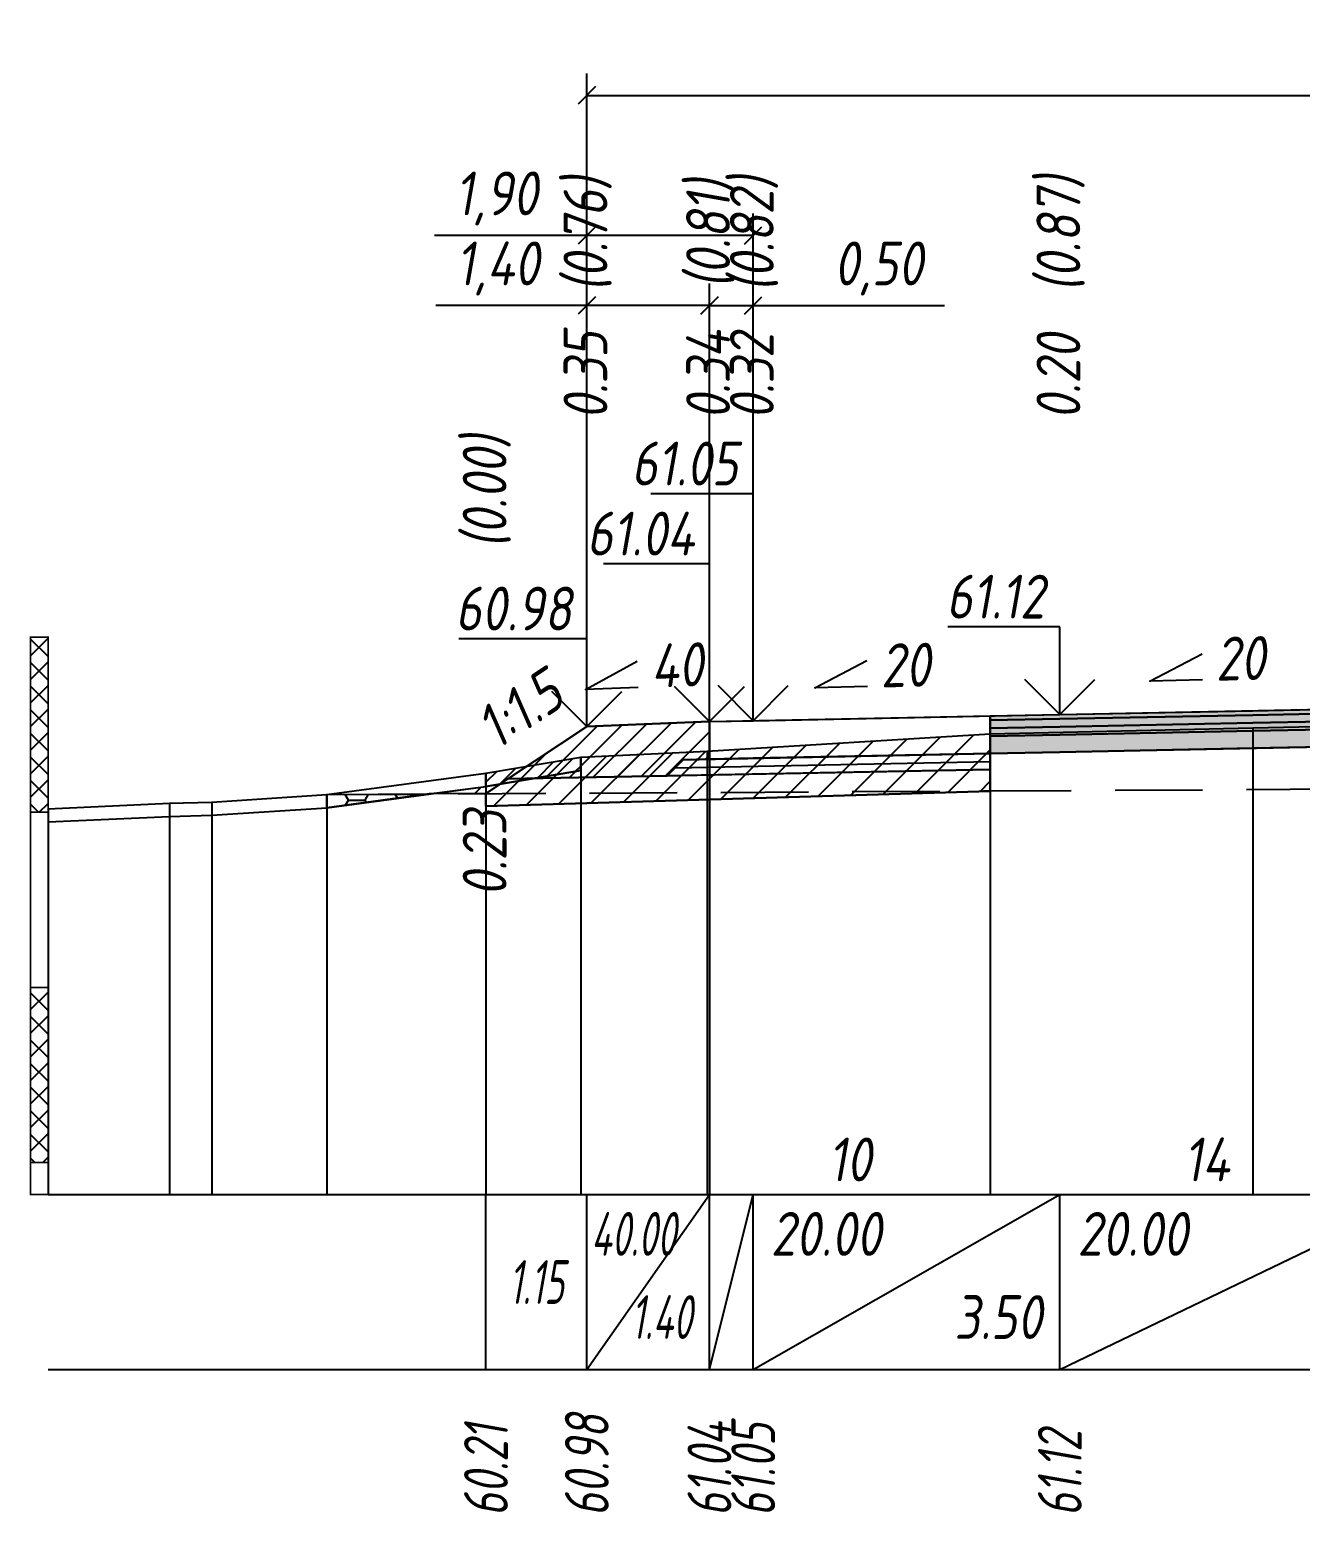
# Model space of a CAD drawing. Extents: x -717 to 1451, y -133302 to 233.
# Drawn here: x 78.9 to 151.5, y -53396.2 to -53311.5 of the extents above; entities that cross this region are included whole.
import ezdxf
from ezdxf.enums import TextEntityAlignment as Align

# ---------------------------------------------------------------- set-up
doc = ezdxf.new("R2010")
doc.units = 0
doc.linetypes.add('штриховая', pattern=[0.75, 0.5, -0.25])
for name, color, linetype in [('Интерполированный поперечник', 2, 'Continuous'), ('Код_514', 1, 'Continuous'), ('Контур_0', 7, 'Continuous'), ('Контур_2521', 7, 'Continuous'), ('Контур_2564', 7, 'Continuous'), ('Контур_2660', 7, 'Continuous'), ('Контур_2665', 7, 'Continuous'), ('Контур_400', 7, 'Continuous'), ('Контур_508', 7, 'Continuous'), ('Контур_512', 7, 'Continuous'), ('Контур_513', 7, 'Continuous'), ('Контур_818', 7, 'Continuous'), ('Красный поперечник', 1, 'Continuous'), ('Линейка абсолютных высот', 7, 'Continuous'), ('Объём_2501', 7, 'Continuous'), ('Объём_2564', 7, 'Continuous'), ('Объём_2650', 7, 'Continuous'), ('Объём_2660', 7, 'Continuous'), ('Объём_2661', 7, 'Continuous'), ('Объём_2665', 7, 'Continuous'), ('Объём_2666', 7, 'Continuous'), ('Объём_2667', 7, 'Continuous'), ('Объём_2668', 7, 'Continuous'), ('Объём_2669', 7, 'Continuous'), ('Объём_2675', 7, 'Continuous'), ('Объём_2753', 7, 'Continuous'), ('Откосы', 7, 'Continuous'), ('Отметки покрытия', 7, 'Continuous'), ('Рабочие отметки', 7, 'Continuous'), ('Рабочие отметки доп.', 7, 'Continuous'), ('Слои выравнивания', 7, 'Continuous'), ('Таблица', 7, 'Continuous'), ('Уклоны проезжей части', 7, 'Continuous'), ('Черный поперечник', 3, 'Continuous')]:
    doc.layers.add(name, color=color, linetype=linetype)
for name, color, linetype, true_color in [('Контур_2540', 2, 'Continuous', 0xffff00), ('Контур_2560', 2, 'Continuous', 0xffff00), ('Контур_2561', 7, 'Continuous', 0xff8040), ('Контур_2562', 3, 'Continuous', 0x00ff00), ('Контур_2563', 7, 'Continuous', 0xff8000), ('Контур_2570', 7, 'Continuous', 0x80ff00), ('Контур_2725', 7, 'Continuous', 0x323232), ('Контур_2736', 4, 'Continuous', 0x00ffff), ('Контур_2737', 4, 'Continuous', 0x00ffff), ('Контур_2738', 4, 'Continuous', 0x00ffff), ('Контур_2739', 4, 'Continuous', 0x00ffff), ('Контур_2741', 4, 'Continuous', 0x00ffff), ('Контур_2742', 4, 'Continuous', 0x00ffff), ('Контур_2743', 4, 'Continuous', 0x00ffff), ('Контур_2744', 7, 'Continuous', 0xa4ffff), ('Контур_2745', 7, 'Continuous', 0xa4ffff), ('Контур_2747', 4, 'Continuous', 0x00ffff), ('Контур_2748', 4, 'Continuous', 0x00ffff), ('Контур_2749', 4, 'Continuous', 0x00ffff), ('Контур_2750', 4, 'Continuous', 0x00ffff), ('Контур_2751', 4, 'Continuous', 0x00ffff), ('Контур_2752', 4, 'Continuous', 0x00ffff), ('Контур_2760', 7, 'Continuous', 0x323232), ('Контур_2761', 7, 'Continuous', 0x323232), ('Контур_2762', 7, 'Continuous', 0x323232), ('Контур_2763', 7, 'Continuous', 0x323232), ('Контур_402', 7, 'Continuous', 0xff6464), ('Контур_703', 4, 'Continuous', 0x00ffff), ('Контур_705', 4, 'Continuous', 0x00ffff), ('Контур_707', 4, 'Continuous', 0x00ffff), ('Контур_720', 131, 'Continuous', 0xaaffff), ('Объём_2500', 7, 'Continuous', 0xc0c0c0), ('Объём_2520', 7, 'Continuous', 0x80ffff), ('Объём_2540', 2, 'Continuous', 0xffff00), ('Объём_2560', 2, 'Continuous', 0xffff00), ('Объём_2561', 7, 'Continuous', 0xff8040), ('Объём_2562', 3, 'Continuous', 0x00ff00), ('Объём_2563', 7, 'Continuous', 0xff8000), ('Объём_2570', 7, 'Continuous', 0x80ff00), ('Объём_2600', 7, 'Continuous', 0x808000), ('Объём_2746', 2, 'Continuous', 0xffff00)]:
    doc.layers.add(name, color=color, linetype=linetype, true_color=true_color)
doc.styles.get("Standard").update_dxf_attribs({"font": 'txt', "height": 2.5})
doc.styles.add('М', font='romand.shx', dxfattribs={"width": 0.8, "oblique": 10, "height": 2.5})
doc.dimstyles.new('ISO-25', dxfattribs={"dimtxt": 2.5, "dimasz": 2.5, "dimexe": 1.25, "dimexo": 0.625, "dimtad": 1, "dimtxsty": 'Standard', "dimcen": 2.5, "dimadec": 0, "dimazin": 0, "dimtfac": 1, "dimtmove": 0, "dimatfit": 3, "dimfxl": 1, "dimarcsym": 0})
pattern_1 = [(45.0000013, (0, 0), (-0.67351924, 0.673519211), []), (135.0000003, (0, 0), (-0.673519222, -0.67351923), [])]

# ---------------------------------------------------------------- blocks, each defined once
blk = doc.blocks.new('_Oblique')
at = {"color": 0, "linetype": 'ByBlock', "lineweight": -2}
blk.add_line((-0.5, -0.5), (0.5, 0.5), dxfattribs=at)
blk = doc.blocks.new('*D1275')
at = {"color": 0, "lineweight": -2, "transparency": 16777216}
for p, q in [((110.757, -53350.714), (110.757, -53325.994)), ((117.757, -53350.434), (117.757, -53325.994)), ((110.757, -53327.244), (102.133, -53327.244)), ((117.757, -53327.244), (110.757, -53327.244))]:
    blk.add_line(p, q, dxfattribs=at)
at = {"layer": 'Defpoints', "color": 0, "transparency": 16777216}
for p in [(117.757, -53327.244), (110.757, -53351.339), (117.757, -53351.059)]:
    blk.add_point(p, dxfattribs=at)
at = {"color": 0, "lineweight": -2, "transparency": 16777216, "rotation": 180}
blk.add_blockref('_Oblique', (110.757, -53327.244), dxfattribs=at)
at = {"color": 0, "lineweight": -2, "transparency": 16777216}
blk.add_blockref('_Oblique', (117.757, -53327.244), dxfattribs=at)
at = {"color": 0, "transparency": 16777216, "insert": (105.673, -53325.131), "char_height": 2.5, "width": 8.75, "attachment_point": 5, "style": 'М'}
blk.add_mtext('1,40', dxfattribs=at)
blk = doc.blocks.new('*D1277')
at = {"color": 0, "lineweight": -2, "transparency": 16777216}
for p, q in [((117.757, -53350.434), (117.757, -53325.994)), ((120.257, -53350.384), (120.257, -53325.994)), ((117.757, -53327.244), (120.257, -53327.244)), ((120.257, -53327.244), (131.178, -53327.244))]:
    blk.add_line(p, q, dxfattribs=at)
at = {"layer": 'Defpoints', "color": 0, "transparency": 16777216}
for p in [(120.257, -53327.244), (117.757, -53351.059), (120.257, -53351.009)]:
    blk.add_point(p, dxfattribs=at)
at = {"color": 0, "lineweight": -2, "transparency": 16777216, "rotation": 180}
blk.add_blockref('_Oblique', (117.757, -53327.244), dxfattribs=at)
at = {"color": 0, "lineweight": -2, "transparency": 16777216}
blk.add_blockref('_Oblique', (120.257, -53327.244), dxfattribs=at)
at = {"color": 0, "transparency": 16777216, "insert": (127.416, -53325.131), "char_height": 2.5, "width": 9.16667, "attachment_point": 5, "style": 'М'}
blk.add_mtext('0,50', dxfattribs=at)
blk = doc.blocks.new('*D1280')
at = {"color": 0, "lineweight": -2, "transparency": 16777216}
for p, q in [((110.757, -53350.714), (110.757, -53321.994)), ((120.257, -53350.384), (120.257, -53321.994)), ((110.757, -53323.244), (102.065, -53323.244)), ((120.257, -53323.244), (110.757, -53323.244))]:
    blk.add_line(p, q, dxfattribs=at)
at = {"layer": 'Defpoints', "color": 0, "transparency": 16777216}
for p in [(120.257, -53323.244), (110.757, -53351.339), (120.257, -53351.009)]:
    blk.add_point(p, dxfattribs=at)
at = {"color": 0, "lineweight": -2, "transparency": 16777216, "rotation": 180}
blk.add_blockref('_Oblique', (110.757, -53323.244), dxfattribs=at)
at = {"color": 0, "lineweight": -2, "transparency": 16777216}
blk.add_blockref('_Oblique', (120.257, -53323.244), dxfattribs=at)
at = {"color": 0, "transparency": 16777216, "insert": (105.605, -53321.131), "char_height": 2.5, "width": 8.75, "attachment_point": 5, "style": 'М'}
blk.add_mtext('1,90', dxfattribs=at)
blk = doc.blocks.new('*D1281')
at = {"color": 0, "lineweight": -2, "transparency": 16777216}
for p, q in [((110.757, -53350.714), (110.757, -53313.994)), ((206.257, -53350.714), (206.257, -53313.994)), ((110.757, -53315.244), (206.257, -53315.244))]:
    blk.add_line(p, q, dxfattribs=at)
at = {"layer": 'Defpoints', "color": 0, "transparency": 16777216}
for p in [(206.257, -53315.244), (110.757, -53351.339), (206.257, -53351.339)]:
    blk.add_point(p, dxfattribs=at)
at = {"color": 0, "lineweight": -2, "transparency": 16777216, "rotation": 180}
blk.add_blockref('_Oblique', (110.757, -53315.244), dxfattribs=at)
at = {"color": 0, "lineweight": -2, "transparency": 16777216}
blk.add_blockref('_Oblique', (206.257, -53315.244), dxfattribs=at)
at = {"color": 0, "transparency": 16777216, "insert": (158.507, -53313.131), "char_height": 2.5, "width": 10.41667, "attachment_point": 5, "style": 'М'}
blk.add_mtext('19,10', dxfattribs=at)

msp = doc.modelspace()

# ---------------------------------------------------------------- hatches: boundary and pattern name
at = {"layer": 'Линейка абсолютных высот'}
h = msp.add_hatch(dxfattribs=at)
h.set_pattern_fill('ANSI37', scale=0.3, style=0)
h.set_pattern_definition(pattern_1)
h.paths.add_polyline_path([(80, -53356.176), (80, -53346.176), (79, -53346.176), (79, -53356.176)])
h = msp.add_hatch(dxfattribs=at)
h.set_pattern_fill('ANSI37', scale=0.3, style=0)
h.set_pattern_definition(pattern_1)
h.paths.add_polyline_path([(80, -53376.176), (80, -53366.176), (79, -53366.176), (79, -53376.176)])
at = {"layer": 'Объём_2563'}
h = msp.add_hatch(dxfattribs=at)
h.set_pattern_fill('ANSI31', color=256, scale=0.3)
h.paths.add_polyline_path([(110.757, -53351.277), (117.757, -53350.997), (117.757, -53353.147), (116.257, -53353.177), (115.339, -53354.095), (106.257, -53354.277)])
at = {"layer": 'Объём_2570'}
h = msp.add_hatch(dxfattribs=at)
h.set_pattern_fill('ANSI31', color=256, scale=0.2)
h.paths.add_polyline_path([(110.411, -53353.789), (105, -53354.7), (104.997, -53353.95), (110.411, -53353.039)])
at = {"layer": 'Объём_2600'}
h = msp.add_hatch(dxfattribs=at)
h.set_pattern_fill('ANSI31', color=6, scale=0.4)
h.paths.add_polyline_path([(105, -53355.837), (105, -53355.115), (101.764, -53355.132), (104.997, -53354.7), (110.411, -53353.789), (110.411, -53353.039), (117.624, -53352.686), (133.792, -53351.707), (133.792, -53354.973)])
h = msp.add_hatch(dxfattribs=at)
h.set_pattern_fill('HONEY', color=5, scale=0.3)
h.paths.add_polyline_path([(95.911, -53355.915), (95.911, -53355.165), (101.764, -53355.132)])
at = {"layer": 'Слои выравнивания'}
for color, points in [(2, [(133.792, -53350.676), (137.757, -53350.597), (148.771, -53350.376), (155.772, -53350.236), (158.507, -53350.182), (158.507, -53350.432), (155.772, -53350.486), (148.771, -53350.626), (137.757, -53350.847), (133.792, -53350.926)]), (3, [(133.792, -53350.926), (137.757, -53350.847), (148.771, -53350.626), (155.772, -53350.486), (158.507, -53350.432), (158.507, -53350.882), (155.772, -53350.936), (148.771, -53351.076), (137.757, -53351.297), (133.792, -53351.376)]), (4, [(133.792, -53351.376), (137.757, -53351.297), (148.771, -53351.076), (155.772, -53350.936), (158.507, -53350.882), (158.507, -53351.332), (155.772, -53351.386), (148.771, -53351.526), (137.757, -53351.747), (133.792, -53351.826)]), (5, [(133.792, -53351.826), (137.757, -53351.747), (148.771, -53351.526), (155.772, -53351.386), (158.507, -53351.332), (158.507, -53352.332), (155.772, -53352.386), (148.771, -53352.526), (137.757, -53352.747), (133.792, -53352.826)])]:
    msp.add_hatch(color=color, dxfattribs=at).paths.add_polyline_path(points)

# ---------------------------------------------------------------- linework, layer by layer
at = {"layer": 'Интерполированный поперечник', "linetype": 'штриховая', "ltscale": 10, "flags": 128}
msp.add_lwpolyline([(95.911, -53355.165), (207.542, -53354.549)], dxfattribs=at)
at = {"layer": 'Код_514'}
for p, q in [((105, -53388), (105, -53378)), ((110.757, -53388), (110.757, -53378)), ((110.757, -53388), (117.757, -53378)), ((117.757, -53388), (117.757, -53378)), ((117.757, -53388), (120.257, -53378)), ((120.257, -53388), (120.257, -53378)), ((120.257, -53388), (137.757, -53378)), ((137.757, -53388), (137.757, -53378)), ((137.757, -53388), (158.507, -53378))]:
    msp.add_line(p, q, dxfattribs=at)
at = {"layer": 'Контур_0', "flags": 128}
for points in [[(110.757, -53351.277), (105, -53355.115), (105, -53355.115), (105, -53355.115), (105, -53355.115), (105, -53355.115), (105, -53355.115), (105, -53355.115), (105, -53355.115), (105, -53355.115), (105, -53355.115), (105, -53355.115), (105, -53355.115), (105, -53355.115), (105, -53355.115), (105, -53355.115)], [(110.757, -53351.277), (105, -53355.115), (105, -53355.115), (105, -53355.115), (105, -53355.115), (105, -53355.115), (105, -53355.115), (105, -53355.115), (105, -53355.115), (105, -53355.115), (105, -53355.115), (105, -53355.115), (105, -53355.115), (105, -53355.115), (105, -53355.115), (105, -53355.115), (105, -53355.115), (105, -53355.115), (105, -53355.115), (105, -53355.115), (105, -53355.115), (105, -53355.115), (105, -53355.115), (105, -53355.115), (105, -53355.115), (105, -53355.115), (105, -53355.115), (105, -53355.115), (105, -53355.115), (105, -53355.115)], [(120.257, -53353.097), (117.757, -53353.147), (117.757, -53350.997), (133.792, -53350.676), (133.792, -53352.826), (120.257, -53353.097), (120.257, -53353.097)], [(116.257, -53353.177), (133.792, -53352.826), (133.792, -53353.726), (115.339, -53354.095), (116.257, -53353.177), (116.257, -53353.177)], [(106.257, -53354.277), (115.339, -53354.095), (116.257, -53353.177), (117.757, -53353.147)]]:
    msp.add_lwpolyline(points, dxfattribs=at)
at = {"layer": 'Контур_2521', "color": 250, "flags": 128}
msp.add_lwpolyline([(115.798, -53353.636), (133.792, -53353.276)], dxfattribs=at)
at = {"layer": 'Контур_2540', "flags": 128}
msp.add_lwpolyline([(106.257, -53354.277), (133.792, -53353.726), (133.792, -53354.973), (105, -53355.837), (105, -53355.115), (106.257, -53354.277), (106.257, -53354.277)], dxfattribs=at)
at = {"layer": 'Контур_2560', "flags": 128}
msp.add_lwpolyline([(110.757, -53351.277), (110.757, -53351.277), (110.757, -53351.277), (117.757, -53350.997)], dxfattribs=at)
at = {"layer": 'Контур_2561', "flags": 128}
msp.add_lwpolyline([(117.757, -53350.997), (117.757, -53350.997), (110.757, -53351.277), (110.757, -53351.277), (117.757, -53350.997)], dxfattribs=at)
at = {"layer": 'Контур_2562', "flags": 128}
msp.add_lwpolyline([(110.757, -53351.277), (110.757, -53351.277), (110.757, -53351.277), (110.757, -53351.277), (110.757, -53351.277)], dxfattribs=at)
at = {"layer": 'Контур_2563', "flags": 128}
msp.add_lwpolyline([(110.757, -53351.277), (117.757, -53350.997), (117.757, -53353.147), (116.257, -53353.177), (115.339, -53354.095), (106.257, -53354.277), (110.757, -53351.277), (110.757, -53351.277)], dxfattribs=at)
at = {"layer": 'Контур_2564', "flags": 128}
msp.add_lwpolyline([(110.757, -53351.277), (117.757, -53350.997)], dxfattribs=at)
at = {"layer": 'Контур_2570', "flags": 128}
msp.add_lwpolyline([(80, -53356.723), (86.94, -53356.414), (89.344, -53356.349), (95.911, -53355.915), (95.911, -53355.915), (104.997, -53354.7), (110.411, -53353.789), (110.411, -53353.039), (117.624, -53352.686), (133.792, -53351.707), (148.771, -53351.356), (155.772, -53351.208), (158.507, -53351.242), (162.71, -53351.294), (178.172, -53351.531), (185.079, -53351.977), (199.367, -53352.984), (199.367, -53353.734), (201.54, -53354.143), (207.542, -53355.299), (207.542, -53355.299), (237.525, -53353.536), (246.113, -53352.861), (250.063, -53352.681)], dxfattribs=at)
at = {"layer": 'Контур_2660', "flags": 128}
msp.add_lwpolyline([(105, -53355.837), (133.792, -53354.973)], dxfattribs=at)
at = {"layer": 'Контур_2665', "flags": 128}
msp.add_lwpolyline([(110.757, -53351.277), (110.757, -53351.277)], dxfattribs=at)
at = {"layer": 'Контур_2725', "flags": 128}
msp.add_lwpolyline([(133.792, -53352.826), (137.757, -53352.747), (148.771, -53352.526), (155.772, -53352.386), (158.507, -53352.332), (162.71, -53352.416), (178.172, -53352.725)], dxfattribs=at)
at = {"layer": 'Контур_2736', "flags": 128}
msp.add_lwpolyline([(110.757, -53351.277), (105, -53355.115)], dxfattribs=at)
at = {"layer": 'Контур_2737', "flags": 128}
msp.add_lwpolyline([(105, -53355.115), (105, -53355.115)], dxfattribs=at)
at = {"layer": 'Контур_2738', "flags": 128}
msp.add_lwpolyline([(105, -53355.115), (105, -53355.115)], dxfattribs=at)
at = {"layer": 'Контур_2739', "flags": 128}
msp.add_lwpolyline([(105, -53355.115), (105, -53355.115)], dxfattribs=at)
at = {"layer": 'Контур_2741', "flags": 128}
msp.add_lwpolyline([(105, -53355.115), (105, -53355.115)], dxfattribs=at)
at = {"layer": 'Контур_2742', "flags": 128}
msp.add_lwpolyline([(105, -53355.115), (105, -53355.115)], dxfattribs=at)
at = {"layer": 'Контур_2743', "flags": 128}
msp.add_lwpolyline([(105, -53355.115), (105, -53355.115)], dxfattribs=at)
at = {"layer": 'Контур_2744', "flags": 128}
msp.add_lwpolyline([(105, -53355.115), (105, -53355.115)], dxfattribs=at)
msp.add_lwpolyline([(105, -53355.115), (105, -53355.115)], dxfattribs=at)
msp.add_lwpolyline([(105, -53355.115), (105, -53355.115)], dxfattribs=at)
msp.add_lwpolyline([(105, -53355.115), (105, -53355.115)], dxfattribs=at)
msp.add_lwpolyline([(105, -53355.115), (105, -53355.115)], dxfattribs=at)
msp.add_lwpolyline([(105, -53355.115), (105, -53355.115)], dxfattribs=at)
at = {"layer": 'Контур_2745', "flags": 128}
msp.add_lwpolyline([(105, -53355.115), (105, -53355.115)], dxfattribs=at)
msp.add_lwpolyline([(105, -53355.115), (105, -53355.115)], dxfattribs=at)
msp.add_lwpolyline([(105, -53355.115), (105, -53355.115)], dxfattribs=at)
msp.add_lwpolyline([(105, -53355.115), (105, -53355.115)], dxfattribs=at)
msp.add_lwpolyline([(105, -53355.115), (105, -53355.115)], dxfattribs=at)
msp.add_lwpolyline([(105, -53355.115), (105, -53355.115)], dxfattribs=at)
at = {"layer": 'Контур_2747', "flags": 128}
msp.add_lwpolyline([(105, -53355.115), (105, -53355.115)], dxfattribs=at)
at = {"layer": 'Контур_2748', "flags": 128}
msp.add_lwpolyline([(105, -53355.115), (105, -53355.115)], dxfattribs=at)
at = {"layer": 'Контур_2749', "flags": 128}
msp.add_lwpolyline([(105, -53355.115), (105, -53355.115)], dxfattribs=at)
at = {"layer": 'Контур_2750', "flags": 128}
msp.add_lwpolyline([(105, -53355.115), (105, -53355.115)], dxfattribs=at)
at = {"layer": 'Контур_2751', "flags": 128}
msp.add_lwpolyline([(105, -53355.115), (105, -53355.115)], dxfattribs=at)
at = {"layer": 'Контур_2752', "flags": 128}
msp.add_lwpolyline([(105, -53355.115), (105, -53355.115)], dxfattribs=at)
at = {"layer": 'Контур_2760', "flags": 128}
msp.add_lwpolyline([(133.792, -53350.676), (137.757, -53350.597), (148.771, -53350.376), (155.772, -53350.236), (158.507, -53350.182), (162.71, -53350.266), (178.172, -53350.575)], dxfattribs=at)
at = {"layer": 'Контур_2761', "flags": 128}
msp.add_lwpolyline([(133.792, -53350.926), (137.757, -53350.847), (148.771, -53350.626), (155.772, -53350.486), (158.507, -53350.432), (162.71, -53350.516), (178.172, -53350.825)], dxfattribs=at)
at = {"layer": 'Контур_2762', "flags": 128}
msp.add_lwpolyline([(133.792, -53351.376), (137.757, -53351.297), (148.771, -53351.076), (155.772, -53350.936), (158.507, -53350.882), (162.71, -53350.966), (178.172, -53351.275)], dxfattribs=at)
at = {"layer": 'Контур_2763', "flags": 128}
msp.add_lwpolyline([(133.792, -53351.826), (137.757, -53351.747), (148.771, -53351.526), (155.772, -53351.386), (158.507, -53351.332), (162.71, -53351.416), (178.172, -53351.725)], dxfattribs=at)
at = {"layer": 'Контур_400', "flags": 128}
msp.add_lwpolyline([(117.757, -53350.997), (120.257, -53350.947), (120.257, -53350.947), (120.257, -53350.947), (120.257, -53350.947), (120.257, -53350.947), (120.257, -53350.947), (137.757, -53350.597), (158.507, -53350.182)], dxfattribs=at)
at = {"layer": 'Контур_402', "flags": 128}
msp.add_lwpolyline([(105, -53355.837), (133.792, -53354.973), (133.792, -53352.826), (158.507, -53352.332), (178.172, -53352.725), (178.172, -53354.822), (213.148, -53355.871)], dxfattribs=at)
at = {"layer": 'Контур_508', "flags": 128}
msp.add_lwpolyline([(105, -53355.837), (133.792, -53354.973), (133.792, -53352.826), (158.507, -53352.332), (178.172, -53352.725), (178.172, -53354.822), (213.148, -53355.871), (216.342, -53358), (218.342, -53358), (225.063, -53353.519)], dxfattribs=at)
at = {"layer": 'Контур_512', "flags": 128}
msp.add_lwpolyline([(105, -53355.837), (133.792, -53354.973)], dxfattribs=at)
at = {"layer": 'Контур_513', "flags": 128}
msp.add_lwpolyline([(105, -53355.837), (133.792, -53354.973), (133.792, -53352.826), (158.507, -53352.332), (178.172, -53352.725), (178.172, -53354.822), (213.148, -53355.871), (216.342, -53358), (218.342, -53358), (225.063, -53353.519)], dxfattribs=at)
at = {"layer": 'Контур_703', "flags": 128}
for points in [[(110.757, -53351.277), (105, -53355.115)], [(105, -53355.115), (105, -53355.115)]]:
    msp.add_lwpolyline(points, dxfattribs=at)
at = {"layer": 'Контур_705', "flags": 128}
msp.add_lwpolyline([(105, -53355.115), (105, -53355.115)], dxfattribs=at)
at = {"layer": 'Контур_707', "flags": 128}
msp.add_lwpolyline([(105, -53355.115), (105, -53355.115)], dxfattribs=at)
at = {"layer": 'Контур_720', "flags": 128}
msp.add_lwpolyline([(105, -53355.115), (105, -53355.115)], dxfattribs=at)
at = {"layer": 'Контур_818', "flags": 128}
msp.add_lwpolyline([(105, -53354.7), (110.411, -53353.789), (110.411, -53353.039), (117.624, -53352.686), (133.792, -53351.707), (148.771, -53351.356), (155.772, -53351.208), (158.507, -53351.242), (162.71, -53351.294), (178.172, -53351.531), (185.079, -53351.977), (199.367, -53352.984), (199.367, -53353.734), (201.54, -53354.143), (207.542, -53355.299), (207.542, -53355.299), (225.063, -53354.269)], dxfattribs=at)
at = {"layer": 'Красный поперечник'}
for p, q in [((137.757, -53350.597), (158.507, -53350.182)), ((105, -53355.115), (110.757, -53351.277)), ((110.757, -53351.277), (117.757, -53350.997)), ((117.757, -53350.997), (120.257, -53350.947)), ((120.257, -53350.947), (137.757, -53350.597)), ((133.792, -53354.973), (133.792, -53378)), ((105, -53355.837), (105, -53378))]:
    msp.add_line(p, q, dxfattribs=at)
at = {"layer": 'Линейка абсолютных высот', "color": 7, "const_width": 0.1, "flags": 128}
for points in [[(80, -53356.176), (80, -53346.176), (79, -53346.176), (79, -53356.176), (80, -53356.176)], [(80, -53366.176), (80, -53356.176), (79, -53356.176), (79, -53366.176), (80, -53366.176)], [(80, -53376.176), (80, -53366.176), (79, -53366.176), (79, -53376.176), (80, -53376.176)], [(80, -53378), (80, -53376.176), (79, -53376.176), (79, -53378), (80, -53378)]]:
    msp.add_lwpolyline(points, dxfattribs=at)
at = {"layer": 'Объём_2500', "flags": 128}
msp.add_lwpolyline([(120.257, -53353.097), (117.757, -53353.147), (117.757, -53350.997), (133.792, -53350.676), (133.792, -53352.826), (120.257, -53353.097), (120.257, -53353.097)], dxfattribs=at)
at = {"layer": 'Объём_2501', "flags": 128}
msp.add_lwpolyline([(117.757, -53350.997), (120.257, -53350.947), (120.257, -53350.947), (120.257, -53350.947), (120.257, -53350.947), (120.257, -53350.947), (120.257, -53350.947), (137.757, -53350.597), (158.507, -53350.182)], dxfattribs=at)
at = {"layer": 'Объём_2520', "color": 250, "flags": 128}
msp.add_lwpolyline([(116.257, -53353.177), (133.792, -53352.826), (133.792, -53353.726), (115.339, -53354.095), (116.257, -53353.177), (116.257, -53353.177)], dxfattribs=at)
at = {"layer": 'Объём_2540', "flags": 128}
msp.add_lwpolyline([(106.257, -53354.277), (133.792, -53353.726), (133.792, -53354.973), (105, -53355.837), (105, -53355.115), (106.257, -53354.277), (106.257, -53354.277)], dxfattribs=at)
at = {"layer": 'Объём_2560', "flags": 128}
msp.add_lwpolyline([(110.757, -53351.277), (110.757, -53351.277), (110.757, -53351.277), (117.757, -53350.997)], dxfattribs=at)
at = {"layer": 'Объём_2561', "flags": 128}
msp.add_lwpolyline([(117.757, -53350.997), (117.757, -53350.997), (110.757, -53351.277), (110.757, -53351.277), (117.757, -53350.997)], dxfattribs=at)
at = {"layer": 'Объём_2562', "flags": 128}
msp.add_lwpolyline([(110.757, -53351.277), (110.757, -53351.277), (110.757, -53351.277), (110.757, -53351.277), (110.757, -53351.277)], dxfattribs=at)
at = {"layer": 'Объём_2563', "color": 250, "flags": 128}
msp.add_lwpolyline([(110.757, -53351.277), (117.757, -53350.997), (117.757, -53353.147), (116.257, -53353.177), (115.339, -53354.095), (106.257, -53354.277), (110.757, -53351.277), (110.757, -53351.277)], dxfattribs=at)
at = {"layer": 'Объём_2564', "flags": 128}
msp.add_lwpolyline([(110.757, -53351.277), (117.757, -53350.997)], dxfattribs=at)
at = {"layer": 'Объём_2570', "flags": 128}
msp.add_lwpolyline([(110.411, -53353.789), (105, -53354.7), (104.997, -53353.95), (110.411, -53353.039), (110.411, -53353.789), (110.411, -53353.789)], dxfattribs=at)
at = {"layer": 'Объём_2600', "color": 5, "flags": 128}
msp.add_lwpolyline([(95.911, -53355.915), (95.911, -53355.165), (101.764, -53355.132), (95.911, -53355.915), (95.911, -53355.915)], dxfattribs=at)
at = {"layer": 'Объём_2650', "color": 6, "flags": 128}
msp.add_lwpolyline([(105, -53355.837), (105, -53355.115), (101.764, -53355.132), (104.997, -53354.7), (110.411, -53353.789), (110.411, -53353.039), (117.624, -53352.686), (133.792, -53351.707), (133.792, -53354.973), (105, -53355.837), (105, -53355.837)], dxfattribs=at)
at = {"layer": 'Объём_2660', "flags": 128}
msp.add_lwpolyline([(105, -53355.837), (133.792, -53354.973)], dxfattribs=at)
at = {"layer": 'Объём_2661', "flags": 128}
msp.add_lwpolyline([(110.757, -53351.277), (105, -53355.115)], dxfattribs=at)
at = {"layer": 'Объём_2665', "flags": 128}
msp.add_lwpolyline([(110.757, -53351.277), (110.757, -53351.277)], dxfattribs=at)
at = {"layer": 'Объём_2666', "flags": 128}
msp.add_lwpolyline([(110.757, -53351.277), (105, -53355.115)], dxfattribs=at)
at = {"layer": 'Объём_2667', "flags": 128}
msp.add_lwpolyline([(105, -53355.115), (105, -53355.115)], dxfattribs=at)
msp.add_lwpolyline([(105, -53355.115), (105, -53355.115)], dxfattribs=at)
at = {"layer": 'Объём_2668', "flags": 128}
msp.add_lwpolyline([(105, -53355.115), (105, -53355.115)], dxfattribs=at)
msp.add_lwpolyline([(105, -53355.115), (105, -53355.115)], dxfattribs=at)
at = {"layer": 'Объём_2669', "flags": 128}
msp.add_lwpolyline([(105, -53355.115), (105, -53355.115)], dxfattribs=at)
msp.add_lwpolyline([(105, -53355.115), (105, -53355.115)], dxfattribs=at)
at = {"layer": 'Объём_2675', "flags": 128}
msp.add_lwpolyline([(105, -53355.115), (105, -53355.115)], dxfattribs=at)
msp.add_lwpolyline([(105, -53355.115), (105, -53355.115)], dxfattribs=at)
msp.add_lwpolyline([(105, -53355.115), (105, -53355.115)], dxfattribs=at)
msp.add_lwpolyline([(105, -53355.115), (105, -53355.115)], dxfattribs=at)
msp.add_lwpolyline([(105, -53355.115), (105, -53355.115)], dxfattribs=at)
msp.add_lwpolyline([(105, -53355.115), (105, -53355.115)], dxfattribs=at)
msp.add_lwpolyline([(105, -53355.115), (105, -53355.115)], dxfattribs=at)
msp.add_lwpolyline([(105, -53355.115), (105, -53355.115)], dxfattribs=at)
msp.add_lwpolyline([(105, -53355.115), (105, -53355.115)], dxfattribs=at)
msp.add_lwpolyline([(105, -53355.115), (105, -53355.115)], dxfattribs=at)
msp.add_lwpolyline([(105, -53355.115), (105, -53355.115)], dxfattribs=at)
msp.add_lwpolyline([(105, -53355.115), (105, -53355.115)], dxfattribs=at)
at = {"layer": 'Объём_2746', "flags": 128}
msp.add_lwpolyline([(110.411, -53353.789), (110.411, -53353.039), (117.624, -53352.686), (133.792, -53351.707), (133.792, -53354.973), (105, -53355.837), (105, -53355.115), (105.832, -53354.56), (110.411, -53353.789), (110.411, -53353.789)], dxfattribs=at)
at = {"layer": 'Объём_2753', "flags": 128}
msp.add_lwpolyline([(133.792, -53350.676), (133.792, -53350.676)], dxfattribs=at)
at = {"layer": 'Откосы', "color": 1, "flags": 128}
for points in [[(145.906, -53348.622), (142.907, -53348.682), (145.876, -53347.123)], [(113.684, -53349.054), (110.686, -53349.174), (113.624, -53347.555)], [(126.781, -53349.005), (123.782, -53349.065), (126.751, -53347.505)]]:
    msp.add_lwpolyline(points, dxfattribs=at)
at = {"layer": 'Отметки покрытия', "color": 1}
for p, q in [((120.257, -53337.997), (114.407, -53337.997)), ((120.257, -53350.947), (120.257, -53337.997)), ((117.757, -53341.997), (111.707, -53341.997)), ((117.757, -53350.997), (117.757, -53341.997)), ((110.757, -53346.277), (103.457, -53346.277)), ((110.757, -53351.277), (110.757, -53346.277)), ((137.757, -53345.597), (131.357, -53345.597)), ((137.757, -53350.597), (137.757, -53345.597)), ((137.757, -53350.597), (135.757, -53348.597)), ((137.757, -53350.597), (139.757, -53348.597)), ((110.757, -53351.277), (108.757, -53349.277)), ((110.757, -53351.277), (112.757, -53349.277)), ((117.757, -53350.997), (115.757, -53348.997)), ((117.757, -53350.997), (119.757, -53348.997)), ((120.257, -53350.947), (118.257, -53348.947)), ((120.257, -53350.947), (122.257, -53348.947))]:
    msp.add_line(p, q, dxfattribs=at)
at = {"layer": 'Слои выравнивания'}
for p, q in [((117.757, -53350.997), (117.757, -53378)), ((133.792, -53350.676), (133.792, -53378))]:
    msp.add_line(p, q, dxfattribs=at)
at = {"layer": 'Слои выравнивания', "color": 2, "flags": 128}
msp.add_lwpolyline([(133.792, -53350.676), (137.757, -53350.597), (148.771, -53350.376), (155.772, -53350.236), (158.507, -53350.182), (158.507, -53350.432), (155.772, -53350.486), (148.771, -53350.626), (137.757, -53350.847), (133.792, -53350.926)], close=True, dxfattribs=at)
at = {"layer": 'Слои выравнивания', "color": 3, "flags": 128}
msp.add_lwpolyline([(133.792, -53350.926), (137.757, -53350.847), (148.771, -53350.626), (155.772, -53350.486), (158.507, -53350.432), (158.507, -53350.882), (155.772, -53350.936), (148.771, -53351.076), (137.757, -53351.297), (133.792, -53351.376)], close=True, dxfattribs=at)
at = {"layer": 'Слои выравнивания', "color": 4, "flags": 128}
msp.add_lwpolyline([(133.792, -53351.376), (137.757, -53351.297), (148.771, -53351.076), (155.772, -53350.936), (158.507, -53350.882), (158.507, -53351.332), (155.772, -53351.386), (148.771, -53351.526), (137.757, -53351.747), (133.792, -53351.826)], close=True, dxfattribs=at)
at = {"layer": 'Слои выравнивания', "color": 5, "flags": 128}
msp.add_lwpolyline([(133.792, -53351.826), (137.757, -53351.747), (148.771, -53351.526), (155.772, -53351.386), (158.507, -53351.332), (158.507, -53352.332), (155.772, -53352.386), (148.771, -53352.526), (137.757, -53352.747), (133.792, -53352.826)], close=True, dxfattribs=at)
at = {"layer": 'Таблица'}
for p, q in [((80, -53378), (250.063, -53378)), ((80, -53388), (250.063, -53388))]:
    msp.add_line(p, q, dxfattribs=at)
at = {"layer": 'Черный поперечник', "color": 7}
for p, q in [((148.771, -53351.356), (148.771, -53378)), ((133.792, -53351.707), (133.792, -53378)), ((110.411, -53353.039), (110.411, -53378)), ((117.624, -53352.686), (117.624, -53378)), ((104.997, -53353.95), (104.997, -53378)), ((86.94, -53355.664), (86.94, -53378)), ((89.344, -53355.599), (89.344, -53378)), ((95.911, -53355.165), (95.911, -53378)), ((80, -53355.973), (80, -53378))]:
    msp.add_line(p, q, dxfattribs=at)
at = {"layer": 'Черный поперечник', "flags": 128}
msp.add_lwpolyline([(80, -53355.973), (86.94, -53355.664), (89.344, -53355.599), (95.911, -53355.165), (104.997, -53353.95), (110.411, -53353.039), (117.624, -53352.686), (133.792, -53351.707), (148.771, -53351.356), (155.772, -53351.208), (158.507, -53351.242), (162.71, -53351.294), (178.172, -53351.531), (185.079, -53351.977), (199.367, -53352.984), (201.54, -53353.393), (207.542, -53354.549), (237.525, -53352.786), (246.113, -53352.111), (250.063, -53351.931)], dxfattribs=at)

# ---------------------------------------------------------------- texts
at = {"layer": 'Код_514', "style": 'М', "oblique": 10}
for s, width, p in [('40.00', 0.6, (110.992, -53379)), ('20.00', 0.8, (121.257, -53379)), ('20.00', 0.8, (138.757, -53379))]:
    msp.add_text(s, height=2.5, dxfattribs=dict(at, width=width)).set_placement(p, align=Align.TOP_LEFT)
at = {"layer": 'Код_514', "style": 'М', "oblique": 10, "width": 0.6}
msp.add_text('1.15', height=2.5, dxfattribs=at).set_placement((107.878, -53383), align=Align.MIDDLE_CENTER)
at = {"layer": 'Код_514', "style": 'М', "oblique": 10}
for s, width, p in [('1.40', 0.6, (116.757, -53387)), ('3.50', 0.8, (136.757, -53387))]:
    msp.add_text(s, height=2.5, dxfattribs=dict(at, width=width)).set_placement(p, align=Align.BOTTOM_RIGHT)
at = {"layer": 'Код_514', "style": 'М', "oblique": 10, "width": 0.7}
for s, p in [('60.98', (110.757, -53396.382)), ('60.21', (105, -53396.382)), ('61.04', (117.757, -53396.382)), ('61.05', (120.257, -53396.382)), ('61.12', (137.757, -53396.382))]:
    msp.add_text(s, height=2.5, rotation=90, dxfattribs=at).set_placement(p, align=Align.MIDDLE_LEFT)
at = {"layer": 'Отметки покрытия', "color": 1, "style": 'М', "oblique": 10, "width": 0.8}
for s, p in [('61.05', (119.398, -53338.265)), ('61.04', (116.898, -53342.265)), ('61.12', (136.898, -53345.865)), ('60.98', (109.898, -53346.545))]:
    msp.add_text(s, height=2.5, dxfattribs=at).set_placement(p, align=Align.BOTTOM_RIGHT)
at = {"layer": 'Рабочие отметки', "color": 1, "style": 'М', "oblique": 10, "width": 0.8}
for s, p in [('0.35', (110.679, -53333.747)), ('0.34', (117.679, -53333.747)), ('0.32', (120.179, -53333.747)), ('0.20', (137.679, -53333.747))]:
    msp.add_text(s, height=2.5, rotation=90, dxfattribs=at).set_placement(p, align=Align.MIDDLE_LEFT)
msp.add_text('0.23', height=2.5, rotation=90, dxfattribs=at).set_placement((104.922, -53356.045), align=Align.MIDDLE_RIGHT)
at = {"layer": 'Рабочие отметки доп.', "color": 1, "style": 'М', "oblique": 10, "width": 0.8}
for s, p in [('(0.76)', (110.679, -53326.447)), ('(0.81)', (117.679, -53326.247)), ('(0.82)', (120.179, -53326.447)), ('(0.87)', (137.679, -53326.447)), ('(0.00)', (104.922, -53341.086))]:
    msp.add_text(s, height=2.5, rotation=90, dxfattribs=at).set_placement(p, align=Align.MIDDLE_LEFT)
at = {"layer": 'Слои выравнивания', "style": 'М', "oblique": 10, "width": 0.8}
for s, p in [('10', (125.774, -53378)), ('14', (146.149, -53378))]:
    msp.add_text(s, height=2.5, dxfattribs=at).set_placement(p, align=Align.BOTTOM_CENTER)
at = {"layer": 'Уклоны проезжей части', "color": 1, "style": 'М', "oblique": 10, "width": 0.8}
for s, rotation, p in [('20', 1.14576, (148.112, -53349.389)), ('40', 2.29061, (115.988, -53349.77)), ('20', 1.14576, (128.987, -53349.772)), ('1:1.5', 33.69007, (108.046, -53351.936))]:
    msp.add_text(s, height=2.5, rotation=rotation, dxfattribs=at).set_placement(p, align=Align.BOTTOM_CENTER)

# ---------------------------------------------------------------- dimensions: what is measured, and where the dimension line sits
at = {"color": 5}
dim = msp.add_linear_dim(base=(206.257, -53315.244), p1=(110.757, -53351.339), p2=(206.257, -53351.339), angle=180, dimstyle='ISO-25', override={"dimasz": 1, "dimlfac": 0.2, "dimzin": 0, "dimtxsty": 'М', "dimblk1": 'Oblique', "dimblk2": 'Oblique', "dimsah": 1}, dxfattribs=at)
dim.commit()
dim.dimension.update_dxf_attribs({"geometry": '*D1281', "text_midpoint": (158.507, -53313.131)})
for base, p1, p2, picture, middle in [((120.257, -53323.244), (110.757, -53351.339), (120.257, -53351.009), '*D1280', (105.605, -53323.244)), ((117.757, -53327.244), (110.757, -53351.339), (117.757, -53351.059), '*D1275', (105.673, -53327.244)), ((120.257, -53327.244), (117.757, -53351.059), (120.257, -53351.009), '*D1277', (127.416, -53327.244))]:
    dim = msp.add_linear_dim(base=base, p1=p1, p2=p2, angle=180, dimstyle='ISO-25', override={"dimasz": 1, "dimlfac": 0.2, "dimzin": 0, "dimtxsty": 'М', "dimblk1": 'Oblique', "dimblk2": 'Oblique', "dimsah": 1}, dxfattribs=at)
    dim.commit()
    dim.dimension.update_dxf_attribs({"geometry": picture, "text_midpoint": middle, "dimtype": 160})

doc.saveas('drawing.dxf')
